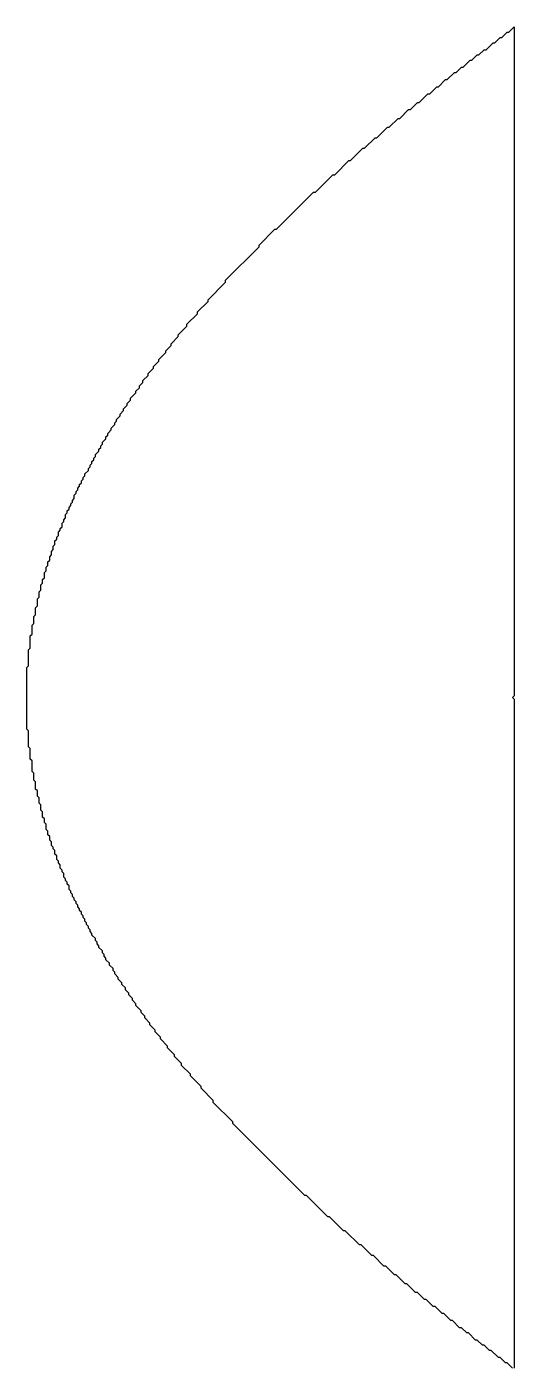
# Model space of a CAD drawing. Extents: x 1389 to 1666, y 286 to 1048.
import ezdxf

# ---------------------------------------------------------------- set-up
doc = ezdxf.new("R2010")
doc.units = 0

msp = doc.modelspace()

# ---------------------------------------------------------------- linework, layer by layer
msp.add_lwpolyline([(1665, 286), (1662, 289), (1661, 289), (1658, 292), (1657, 292), (1653, 296), (1652, 296), (1649, 299), (1648, 299), (1645, 302), (1644, 302), (1640, 306), (1639, 306), (1636, 309), (1635, 309), (1631, 313), (1630, 313), (1626, 317), (1625, 317), (1621, 321), (1620, 321), (1616, 325), (1615, 325), (1611, 329), (1610, 329), (1605, 334), (1604, 334), (1599, 339), (1598, 339), (1593, 344), (1592, 344), (1586, 350), (1585, 350), (1579, 356), (1578, 356), (1570, 364), (1569, 364), (1561, 372), (1560, 372), (1548, 384), (1547, 384), (1506, 425), (1506, 426), (1495, 437), (1495, 438), (1488, 445), (1488, 446), (1482, 452), (1482, 453), (1477, 458), (1477, 459), (1473, 463), (1473, 464), (1469, 468), (1469, 469), (1465, 473), (1465, 474), (1462, 477), (1462, 478), (1459, 481), (1459, 482), (1456, 485), (1456, 486), (1454, 488), (1454, 489), (1451, 492), (1451, 493), (1449, 495), (1449, 496), (1447, 498), (1447, 499), (1445, 501), (1445, 502), (1443, 504), (1443, 505), (1441, 507), (1441, 508), (1439, 510), (1439, 511), (1438, 512), (1438, 513), (1436, 515), (1436, 516), (1434, 518), (1434, 519), (1433, 520), (1433, 521), (1432, 522), (1432, 523), (1430, 525), (1430, 526), (1429, 527), (1429, 528), (1428, 529), (1428, 530), (1426, 532), (1426, 533), (1425, 534), (1425, 535), (1424, 536), (1424, 537), (1423, 538), (1423, 539), (1422, 540), (1422, 541), (1421, 542), (1421, 543), (1420, 544), (1420, 545), (1419, 546), (1419, 547), (1418, 548), (1418, 549), (1417, 550), (1417, 551), (1416, 552), (1416, 553), (1415, 554), (1415, 555), (1414, 556), (1414, 557), (1413, 558), (1413, 560), (1412, 561), (1412, 562), (1411, 563), (1411, 564), (1410, 565), (1410, 567), (1409, 568), (1409, 569), (1408, 570), (1408, 572), (1407, 573), (1407, 574), (1406, 575), (1406, 577), (1405, 578), (1405, 580), (1404, 581), (1404, 582), (1403, 583), (1403, 585), (1402, 586), (1402, 588), (1401, 589), (1401, 591), (1400, 592), (1400, 595), (1399, 596), (1399, 598), (1398, 599), (1398, 602), (1397, 603), (1397, 606), (1396, 607), (1396, 610), (1395, 611), (1395, 614), (1394, 615), (1394, 619), (1393, 620), (1393, 624), (1392, 625), (1392, 631), (1391, 632), (1391, 638), (1390, 639), (1390, 648), (1389, 649), (1389, 684), (1390, 685), (1390, 694), (1391, 695), (1391, 702), (1392, 703), (1392, 708), (1393, 709), (1393, 713), (1394, 714), (1394, 718), (1395, 719), (1395, 723), (1396, 724), (1396, 727), (1397, 728), (1397, 731), (1398, 732), (1398, 734), (1399, 735), (1399, 738), (1400, 739), (1400, 741), (1401, 742), (1401, 744), (1402, 745), (1402, 747), (1403, 748), (1403, 750), (1404, 751), (1404, 753), (1405, 754), (1405, 756), (1406, 757), (1406, 758), (1407, 759), (1407, 761), (1408, 762), (1408, 763), (1409, 764), (1409, 766), (1410, 767), (1410, 768), (1411, 769), (1411, 771), (1412, 772), (1412, 773), (1413, 774), (1413, 775), (1414, 776), (1414, 777), (1415, 778), (1415, 779), (1416, 780), (1416, 782), (1417, 783), (1417, 784), (1418, 785), (1418, 786), (1419, 787), (1419, 788), (1420, 789), (1420, 790), (1421, 791), (1421, 792), (1422, 793), (1422, 794), (1424, 796), (1424, 797), (1425, 798), (1425, 799), (1426, 800), (1426, 801), (1427, 802), (1427, 803), (1428, 804), (1428, 805), (1430, 807), (1430, 808), (1431, 809), (1431, 810), (1432, 811), (1432, 812), (1434, 814), (1434, 815), (1435, 816), (1435, 817), (1437, 819), (1437, 820), (1439, 822), (1439, 823), (1440, 824), (1440, 825), (1442, 827), (1442, 828), (1444, 830), (1444, 831), (1446, 833), (1446, 834), (1448, 836), (1448, 837), (1451, 840), (1451, 841), (1453, 843), (1453, 844), (1455, 846), (1455, 847), (1458, 850), (1458, 851), (1461, 854), (1461, 855), (1464, 858), (1464, 859), (1468, 863), (1468, 864), (1471, 867), (1471, 868), (1475, 872), (1475, 873), (1480, 878), (1480, 879), (1486, 885), (1486, 886), (1492, 892), (1492, 893), (1502, 903), (1502, 904), (1521, 923), (1521, 924), (1530, 933), (1531, 933), (1552, 954), (1553, 954), (1563, 964), (1564, 964), (1572, 972), (1573, 972), (1580, 979), (1581, 979), (1587, 985), (1588, 985), (1594, 991), (1595, 991), (1600, 996), (1601, 996), (1606, 1001), (1607, 1001), (1611, 1005), (1612, 1005), (1617, 1010), (1618, 1010), (1622, 1014), (1623, 1014), (1627, 1018), (1628, 1018), (1632, 1022), (1633, 1022), (1636, 1025), (1637, 1025), (1641, 1029), (1642, 1029), (1645, 1032), (1646, 1032), (1649, 1035), (1650, 1035), (1654, 1039), (1655, 1039), (1658, 1042), (1659, 1042), (1662, 1045), (1663, 1045), (1666, 1048), (1666, 668), (1665, 667), (1666, 666), (1666, 286)])

doc.saveas('drawing.dxf')
